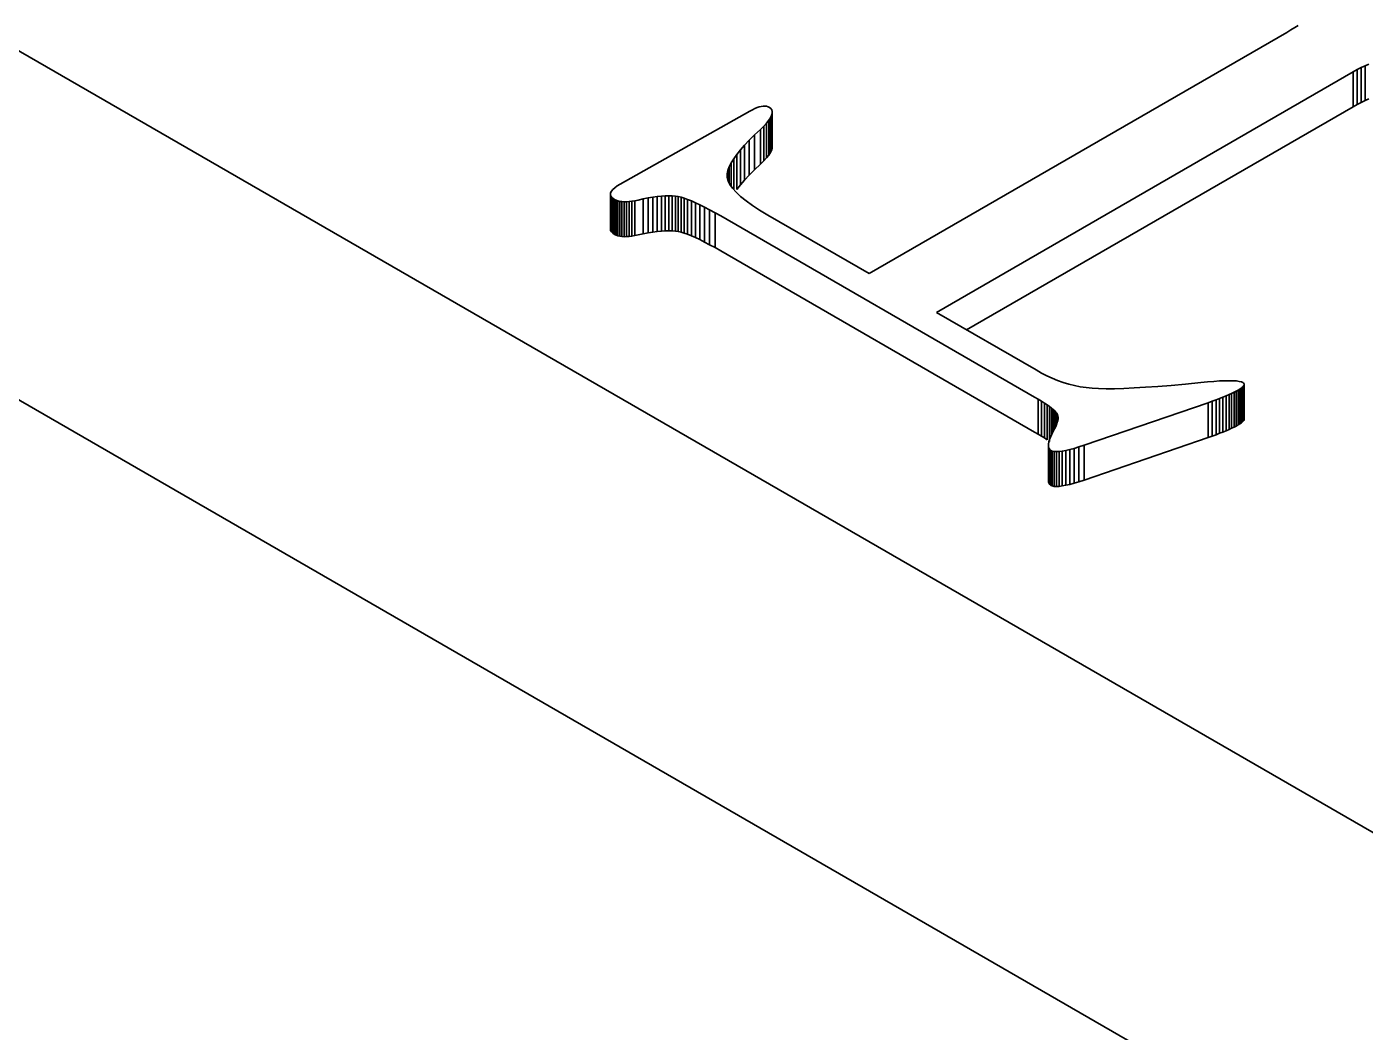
# Model space of a CAD drawing. Header units: millimetres. Extents: x -148 to 148, y -105 to 105.
# Drawn here: x 97.608 to 100.738, y 1.1 to 3.452 of the extents above; entities that cross this region are included whole.
import ezdxf

# ---------------------------------------------------------------- set-up
doc = ezdxf.new("R2010")
doc.units = ezdxf.units.MM
doc.layers.add('粗实线层', color=7, linetype='Continuous', lineweight=35)

msp = doc.modelspace()

# ---------------------------------------------------------------- linework, layer by layer
at = {"layer": '粗实线层', "color": 7, "lineweight": 35, "ltscale": 0.29598}
msp.add_line((103.7919, -1.0022), (93.5389, 4.9173), dxfattribs=at)
at = {"layer": '粗实线层', "color": 7, "lineweight": 35, "ltscale": 0.236784}
msp.add_line((103.4737, -0.002), (95.2713, 4.7336), dxfattribs=at)
at = {"layer": '粗实线层', "color": 7, "lineweight": 35, "ltscale": 0.00028426}
msp.add_line((100.5544, 3.4387), (100.5642, 3.4445), dxfattribs=at)
at = {"layer": '粗实线层', "color": 7, "lineweight": 35, "ltscale": 0.000260487}
msp.add_line((100.5642, 3.4445), (100.573, 3.45), dxfattribs=at)
at = {"layer": '粗实线层', "color": 7, "lineweight": 35, "ltscale": 0.000238158}
msp.add_line((100.573, 3.45), (100.5809, 3.4553), dxfattribs=at)
at = {"layer": '粗实线层', "color": 7, "lineweight": 35, "ltscale": 0.028192}
msp.add_line((99.5778, 2.8749), (100.5544, 3.4387), dxfattribs=at)
at = {"layer": '粗实线层', "color": 7, "lineweight": 35, "ltscale": 0.000268772}
msp.add_line((100.7193, 3.352), (100.7099, 3.3468), dxfattribs=at)
at = {"layer": '粗实线层', "color": 7, "lineweight": 35, "ltscale": 0.000259322}
msp.add_line((100.7285, 3.3567), (100.7193, 3.352), dxfattribs=at)
at = {"layer": '粗实线层', "color": 7, "lineweight": 35, "ltscale": 0.002041}
for p, q in [((100.7193, 3.2703), (100.7193, 3.352)), ((100.7285, 3.2751), (100.7285, 3.3567)), ((100.7376, 3.2793), (100.7376, 3.361)), ((99.3379, 3.1451), (99.3379, 3.2268)), ((99.3431, 3.1516), (99.3431, 3.2333)), ((99.3471, 3.1576), (99.3471, 3.2392)), ((99.3498, 3.163), (99.3498, 3.2447)), ((99.3512, 3.1679), (99.3512, 3.2495)), ((99.31, 3.1176), (99.31, 3.1992)), ((99.3237, 3.1304), (99.3237, 3.2121)), ((99.3314, 3.1381), (99.3314, 3.2197)), ((99.2767, 3.0823), (99.2767, 3.1639)), ((99.2864, 3.0935), (99.2864, 3.1751)), ((99.2975, 3.1053), (99.2975, 3.1869)), ((98.9727, 2.9788), (98.9727, 3.0605)), ((98.9732, 2.9755), (98.9732, 3.0571)), ((98.975, 2.9722), (98.975, 3.0539)), ((98.9781, 2.9691), (98.9781, 3.0508)), ((98.9824, 2.9662), (98.9824, 3.0479)), ((98.986, 2.9644), (98.986, 3.0461)), ((98.99, 2.963), (98.99, 3.0447)), ((98.9945, 2.962), (98.9945, 3.0436)), ((98.9994, 2.9613), (98.9994, 3.043)), ((99.0046, 2.961), (99.0046, 3.0427)), ((99.0103, 2.9611), (99.0103, 3.0427)), ((99.0165, 2.9615), (99.0165, 3.0432)), ((99.023, 2.9624), (99.023, 3.044)), ((99.0496, 2.9678), (99.0496, 3.0494)), ((99.0611, 2.97), (99.0611, 3.0517)), ((99.0721, 2.9718), (99.0721, 3.0535)), ((99.0824, 2.9733), (99.0824, 3.0549)), ((99.0921, 2.9743), (99.0921, 3.0559)), ((99.1175, 2.9749), (99.1175, 3.0566)), ((99.1247, 2.9743), (99.1247, 3.056)), ((99.1312, 2.9733), (99.1312, 3.055)), ((99.1379, 2.9718), (99.1379, 3.0534)), ((99.1452, 2.9696), (99.1452, 3.0512)), ((99.1533, 2.9667), (99.1533, 3.0484)), ((99.1622, 2.9632), (99.1622, 3.0448)), ((99.1718, 2.959), (99.1718, 3.0406)), ((99.1821, 2.9541), (99.1821, 3.0357)), ((99.1931, 2.9485), (99.1931, 3.0302)), ((99.2049, 2.9423), (99.2049, 3.024)), ((99.2175, 2.9354), (99.2175, 3.0171)), ((100.4361, 2.5182), (100.4361, 2.5998)), ((100.4445, 2.523), (100.4445, 2.6046)), ((100.4477, 2.5252), (100.4477, 2.6068)), ((100.4504, 2.5273), (100.4504, 2.6089)), ((100.4524, 2.5292), (100.4524, 2.6109)), ((100.4539, 2.531), (100.4539, 2.6127)), ((99.9807, 2.4946), (99.9807, 2.5763)), ((99.9877, 2.4902), (99.9877, 2.5719)), ((99.9939, 2.4861), (99.9939, 2.5677)), ((100.3704, 2.4911), (100.3704, 2.5727)), ((100.38, 2.4945), (100.38, 2.5762)), ((100.389, 2.4979), (100.389, 2.5795)), ((100.3975, 2.5011), (100.3975, 2.5827)), ((100.4053, 2.5042), (100.4053, 2.5859)), ((100.4126, 2.5072), (100.4126, 2.5889)), ((100.4194, 2.5101), (100.4194, 2.5918)), ((100.4311, 2.5156), (100.4311, 2.5972)), ((99.9995, 2.4822), (99.9995, 2.5638)), ((100.0803, 2.3914), (100.0803, 2.4731)), ((99.9985, 2.3836), (99.9985, 2.4653)), ((100.0026, 2.3794), (100.0026, 2.461)), ((100.0061, 2.3779), (100.0061, 2.4596)), ((100.0159, 2.3768), (100.0159, 2.4585)), ((100.0223, 2.3771), (100.0223, 2.4588)), ((100.0296, 2.378), (100.0296, 2.4597)), ((100.0378, 2.3795), (100.0378, 2.4612)), ((100.0572, 2.3843), (100.0572, 2.4659)), ((100.0683, 2.3876), (100.0683, 2.4692))]:
    msp.add_line(p, q, dxfattribs=at)
at = {"layer": '粗实线层', "color": 7, "lineweight": 35, "ltscale": 0.000249836}
for p, q in [((100.7376, 3.361), (100.7285, 3.3567)), ((100.7376, 3.2793), (100.7285, 3.2751))]:
    msp.add_line(p, q, dxfattribs=at)
at = {"layer": '粗实线层', "color": 7, "lineweight": 35, "ltscale": 0.000241385}
msp.add_line((100.7464, 3.3647), (100.7376, 3.361), dxfattribs=at)
at = {"layer": '粗实线层', "color": 7, "lineweight": 35, "ltscale": 0.028137}
msp.add_line((100.7099, 3.3468), (99.7352, 2.784), dxfattribs=at)
at = {"layer": '粗实线层', "color": 7, "lineweight": 35, "ltscale": 0.002042}
for p, q in [((100.7099, 3.2651), (100.7099, 3.3468)), ((99.3514, 3.1722), (99.3514, 3.2539)), ((99.2682, 3.0716), (99.2682, 3.1532)), ((99.03, 2.9636), (99.03, 3.0452)), ((99.1012, 2.9749), (99.1012, 3.0566)), ((99.1096, 2.9751), (99.1096, 3.0568)), ((100.4406, 2.5206), (100.4406, 2.6023)), ((100.4547, 2.5327), (100.4547, 2.6144)), ((100.4549, 2.5343), (100.4549, 2.6159)), ((99.973, 2.4993), (99.973, 2.581)), ((100.4255, 2.5129), (100.4255, 2.5946)), ((99.9971, 2.3902), (99.9971, 2.4719)), ((99.9975, 2.3866), (99.9975, 2.4683)), ((100.0002, 2.3812), (100.0002, 2.4629)), ((100.0105, 2.3771), (100.0105, 2.4587)), ((100.047, 2.3816), (100.047, 2.4633))]:
    msp.add_line(p, q, dxfattribs=at)
at = {"layer": '粗实线层', "color": 7, "lineweight": 35, "ltscale": 0.000168846}
msp.add_line((99.299, 3.2548), (99.305, 3.258), dxfattribs=at)
at = {"layer": '粗实线层', "color": 7, "lineweight": 35, "ltscale": 0.00015594}
msp.add_line((99.305, 3.258), (99.3106, 3.2607), dxfattribs=at)
at = {"layer": '粗实线层', "color": 7, "lineweight": 35, "ltscale": 0.000143522}
msp.add_line((99.3106, 3.2607), (99.3159, 3.2629), dxfattribs=at)
at = {"layer": '粗实线层', "color": 7, "lineweight": 35, "ltscale": 0.000131971}
msp.add_line((99.3159, 3.2629), (99.3209, 3.2646), dxfattribs=at)
at = {"layer": '粗实线层', "color": 7, "lineweight": 35, "ltscale": 0.000120836}
msp.add_line((99.3209, 3.2646), (99.3256, 3.2657), dxfattribs=at)
at = {"layer": '粗实线层', "color": 7, "lineweight": 35, "ltscale": 0.000110918}
msp.add_line((99.3256, 3.2657), (99.33, 3.2663), dxfattribs=at)
at = {"layer": '粗实线层', "color": 7, "lineweight": 35, "ltscale": 0.000102641}
msp.add_line((99.33, 3.2663), (99.3341, 3.2664), dxfattribs=at)
at = {"layer": '粗实线层', "color": 7, "lineweight": 35, "ltscale": 9.52491e-05}
msp.add_line((99.3341, 3.2664), (99.3379, 3.266), dxfattribs=at)
at = {"layer": '粗实线层', "color": 7, "lineweight": 35, "ltscale": 9.06021e-05}
msp.add_line((99.3379, 3.266), (99.3414, 3.265), dxfattribs=at)
at = {"layer": '粗实线层', "color": 7, "lineweight": 35, "ltscale": 8.80567e-05}
msp.add_line((99.3414, 3.265), (99.3446, 3.2635), dxfattribs=at)
at = {"layer": '粗实线层', "color": 7, "lineweight": 35, "ltscale": 0.000110856}
msp.add_line((99.3446, 3.2635), (99.3481, 3.2609), dxfattribs=at)
at = {"layer": '粗实线层', "color": 7, "lineweight": 35, "ltscale": 9.90676e-05}
msp.add_line((99.3481, 3.2609), (99.3504, 3.2576), dxfattribs=at)
at = {"layer": '粗实线层', "color": 7, "lineweight": 35, "ltscale": 9.78304e-05}
msp.add_line((99.3504, 3.2576), (99.3514, 3.2539), dxfattribs=at)
at = {"layer": '粗实线层', "color": 7, "lineweight": 35, "ltscale": 0.026096}
msp.add_line((100.7099, 3.2651), (99.8059, 2.7432), dxfattribs=at)
at = {"layer": '粗实线层', "color": 7, "lineweight": 35, "ltscale": 0.000268958}
msp.add_line((100.7193, 3.2703), (100.7099, 3.2651), dxfattribs=at)
at = {"layer": '粗实线层', "color": 7, "lineweight": 35, "ltscale": 0.000259496}
msp.add_line((100.7285, 3.2751), (100.7193, 3.2703), dxfattribs=at)
at = {"layer": '粗实线层', "color": 7, "lineweight": 35, "ltscale": 0.000241237}
msp.add_line((100.7464, 3.2831), (100.7376, 3.2793), dxfattribs=at)
at = {"layer": '粗实线层', "color": 7, "lineweight": 35, "ltscale": 0.008704}
msp.add_line((98.9956, 3.084), (99.299, 3.2548), dxfattribs=at)
at = {"layer": '粗实线层', "color": 7, "lineweight": 35, "ltscale": 0.00023949}
for p, q in [((99.3379, 3.2268), (99.3314, 3.2197)), ((99.3379, 3.1451), (99.3314, 3.1381))]:
    msp.add_line(p, q, dxfattribs=at)
at = {"layer": '粗实线层', "color": 7, "lineweight": 35, "ltscale": 0.000208396}
msp.add_line((99.3431, 3.2333), (99.3379, 3.2268), dxfattribs=at)
at = {"layer": '粗实线层', "color": 7, "lineweight": 35, "ltscale": 0.000179438}
msp.add_line((99.3471, 3.2392), (99.3431, 3.2333), dxfattribs=at)
at = {"layer": '粗实线层', "color": 7, "lineweight": 35, "ltscale": 0.000151321}
for p, q in [((99.3498, 3.2447), (99.3471, 3.2392)), ((99.3498, 3.163), (99.3471, 3.1576))]:
    msp.add_line(p, q, dxfattribs=at)
at = {"layer": '粗实线层', "color": 7, "lineweight": 35, "ltscale": 0.00012708}
for p, q in [((99.3512, 3.2495), (99.3498, 3.2447)), ((99.3512, 3.1679), (99.3498, 3.163))]:
    msp.add_line(p, q, dxfattribs=at)
at = {"layer": '粗实线层', "color": 7, "lineweight": 35, "ltscale": 0.000108469}
msp.add_line((99.3514, 3.2539), (99.3512, 3.2495), dxfattribs=at)
at = {"layer": '粗实线层', "color": 7, "lineweight": 35, "ltscale": 0.000437252}
for p, q in [((99.31, 3.1992), (99.2975, 3.1869)), ((99.31, 3.1176), (99.2975, 3.1053))]:
    msp.add_line(p, q, dxfattribs=at)
at = {"layer": '粗实线层', "color": 7, "lineweight": 35, "ltscale": 0.000470686}
for p, q in [((99.3237, 3.2121), (99.31, 3.1992)), ((99.3237, 3.1304), (99.31, 3.1176))]:
    msp.add_line(p, q, dxfattribs=at)
at = {"layer": '粗实线层', "color": 7, "lineweight": 35, "ltscale": 0.000270824}
for p, q in [((99.3314, 3.2197), (99.3237, 3.2121)), ((99.3314, 3.1381), (99.3237, 3.1304))]:
    msp.add_line(p, q, dxfattribs=at)
at = {"layer": '粗实线层', "color": 7, "lineweight": 35, "ltscale": 0.000340003}
msp.add_line((99.2767, 3.1639), (99.2682, 3.1532), dxfattribs=at)
at = {"layer": '粗实线层', "color": 7, "lineweight": 35, "ltscale": 0.000372064}
for p, q in [((99.2864, 3.1751), (99.2767, 3.1639)), ((99.2864, 3.0935), (99.2767, 3.0823))]:
    msp.add_line(p, q, dxfattribs=at)
at = {"layer": '粗实线层', "color": 7, "lineweight": 35, "ltscale": 0.000404245}
for p, q in [((99.2975, 3.1869), (99.2864, 3.1751)), ((99.2975, 3.1053), (99.2864, 3.0935))]:
    msp.add_line(p, q, dxfattribs=at)
at = {"layer": '粗实线层', "color": 7, "lineweight": 35, "ltscale": 0.000108088}
msp.add_line((99.3514, 3.1722), (99.3512, 3.1679), dxfattribs=at)
at = {"layer": '粗实线层', "color": 7, "lineweight": 35, "ltscale": 0.000251976}
msp.add_line((99.2553, 3.1335), (99.2509, 3.1245), dxfattribs=at)
at = {"layer": '粗实线层', "color": 7, "lineweight": 35, "ltscale": 0.000279809}
msp.add_line((99.2611, 3.1431), (99.2553, 3.1335), dxfattribs=at)
at = {"layer": '粗实线层', "color": 7, "lineweight": 35, "ltscale": 0.001372}
msp.add_line((99.2553, 3.0787), (99.2553, 3.1335), dxfattribs=at)
at = {"layer": '粗实线层', "color": 7, "lineweight": 35, "ltscale": 0.00030945}
msp.add_line((99.2682, 3.1532), (99.2611, 3.1431), dxfattribs=at)
at = {"layer": '粗实线层', "color": 7, "lineweight": 35, "ltscale": 0.001797}
msp.add_line((99.2611, 3.0712), (99.2611, 3.1431), dxfattribs=at)
at = {"layer": '粗实线层', "color": 7, "lineweight": 35, "ltscale": 0.000208693}
msp.add_line((99.3431, 3.1516), (99.3379, 3.1451), dxfattribs=at)
at = {"layer": '粗实线层', "color": 7, "lineweight": 35, "ltscale": 0.000179121}
msp.add_line((99.3471, 3.1576), (99.3431, 3.1516), dxfattribs=at)
at = {"layer": '粗实线层', "color": 7, "lineweight": 35, "ltscale": 0.000203407}
msp.add_line((99.2477, 3.116), (99.2459, 3.1081), dxfattribs=at)
at = {"layer": '粗实线层', "color": 7, "lineweight": 35, "ltscale": 0.000204468}
msp.add_line((99.2459, 3.0999), (99.2459, 3.1081), dxfattribs=at)
at = {"layer": '粗实线层', "color": 7, "lineweight": 35, "ltscale": 0.000196466}
msp.add_line((99.2459, 3.1081), (99.2459, 3.1002), dxfattribs=at)
at = {"layer": '粗实线层', "color": 7, "lineweight": 35, "ltscale": 0.000212703}
msp.add_line((99.2459, 3.1002), (99.2479, 3.092), dxfattribs=at)
at = {"layer": '粗实线层', "color": 7, "lineweight": 35, "ltscale": 0.000226055}
msp.add_line((99.2509, 3.1245), (99.2477, 3.116), dxfattribs=at)
at = {"layer": '粗实线层', "color": 7, "lineweight": 35, "ltscale": 0.00058403}
msp.add_line((99.2477, 3.0927), (99.2477, 3.116), dxfattribs=at)
at = {"layer": '粗实线层', "color": 7, "lineweight": 35, "ltscale": 0.000966644}
msp.add_line((99.2509, 3.0858), (99.2509, 3.1245), dxfattribs=at)
at = {"layer": '粗实线层', "color": 7, "lineweight": 35, "ltscale": 0.000104434}
msp.add_line((98.9734, 3.064), (98.9753, 3.0677), dxfattribs=at)
at = {"layer": '粗实线层', "color": 7, "lineweight": 35, "ltscale": 0.000125134}
msp.add_line((98.9753, 3.0677), (98.9785, 3.0716), dxfattribs=at)
at = {"layer": '粗实线层', "color": 7, "lineweight": 35, "ltscale": 0.000149655}
msp.add_line((98.9785, 3.0716), (98.983, 3.0756), dxfattribs=at)
at = {"layer": '粗实线层', "color": 7, "lineweight": 35, "ltscale": 0.000176411}
msp.add_line((98.983, 3.0756), (98.9887, 3.0797), dxfattribs=at)
at = {"layer": '粗实线层', "color": 7, "lineweight": 35, "ltscale": 0.000204526}
msp.add_line((98.9887, 3.0797), (98.9956, 3.084), dxfattribs=at)
at = {"layer": '粗实线层', "color": 7, "lineweight": 35, "ltscale": 0.000240059}
msp.add_line((99.2479, 3.092), (99.2521, 3.0833), dxfattribs=at)
at = {"layer": '粗实线层', "color": 7, "lineweight": 35, "ltscale": 0.000275668}
msp.add_line((99.2521, 3.0833), (99.2584, 3.0743), dxfattribs=at)
at = {"layer": '粗实线层', "color": 7, "lineweight": 35, "ltscale": 0.000315843}
msp.add_line((99.2584, 3.0743), (99.2668, 3.0648), dxfattribs=at)
at = {"layer": '粗实线层', "color": 7, "lineweight": 35, "ltscale": 0.000340302}
msp.add_line((99.2767, 3.0823), (99.2682, 3.0716), dxfattribs=at)
at = {"layer": '粗实线层', "color": 7, "lineweight": 35, "ltscale": 9.02238e-05}
msp.add_line((98.9727, 3.0605), (98.9734, 3.064), dxfattribs=at)
at = {"layer": '粗实线层', "color": 7, "lineweight": 35, "ltscale": 8.57925e-05}
msp.add_line((98.9732, 3.0571), (98.9727, 3.0605), dxfattribs=at)
at = {"layer": '粗实线层', "color": 7, "lineweight": 35, "ltscale": 9.22218e-05}
msp.add_line((98.975, 3.0539), (98.9732, 3.0571), dxfattribs=at)
at = {"layer": '粗实线层', "color": 7, "lineweight": 35, "ltscale": 0.000108437}
for p, q in [((98.9781, 3.0508), (98.975, 3.0539)), ((98.9781, 2.9691), (98.975, 2.9722))]:
    msp.add_line(p, q, dxfattribs=at)
at = {"layer": '粗实线层', "color": 7, "lineweight": 35, "ltscale": 0.000129927}
for p, q in [((98.9824, 3.0479), (98.9781, 3.0508)), ((98.9824, 2.9662), (98.9781, 2.9691))]:
    msp.add_line(p, q, dxfattribs=at)
at = {"layer": '粗实线层', "color": 7, "lineweight": 35, "ltscale": 0.000101167}
for p, q in [((98.986, 3.0461), (98.9824, 3.0479)), ((98.986, 2.9644), (98.9824, 2.9662))]:
    msp.add_line(p, q, dxfattribs=at)
at = {"layer": '粗实线层', "color": 7, "lineweight": 35, "ltscale": 0.000106774}
for p, q in [((98.99, 3.0447), (98.986, 3.0461)), ((98.99, 2.963), (98.986, 2.9644))]:
    msp.add_line(p, q, dxfattribs=at)
at = {"layer": '粗实线层', "color": 7, "lineweight": 35, "ltscale": 0.00011437}
for p, q in [((98.9945, 3.0436), (98.99, 3.0447)), ((98.9945, 2.962), (98.99, 2.963))]:
    msp.add_line(p, q, dxfattribs=at)
at = {"layer": '粗实线层', "color": 7, "lineweight": 35, "ltscale": 0.000123219}
msp.add_line((98.9994, 3.043), (98.9945, 3.0436), dxfattribs=at)
at = {"layer": '粗实线层', "color": 7, "lineweight": 35, "ltscale": 0.000132187}
msp.add_line((99.0046, 3.0427), (98.9994, 3.043), dxfattribs=at)
at = {"layer": '粗实线层', "color": 7, "lineweight": 35, "ltscale": 0.000142682}
for p, q in [((99.0103, 3.0427), (99.0046, 3.0427)), ((99.0103, 2.9611), (99.0046, 2.961))]:
    msp.add_line(p, q, dxfattribs=at)
at = {"layer": '粗实线层', "color": 7, "lineweight": 35, "ltscale": 0.000153749}
for p, q in [((99.0165, 3.0432), (99.0103, 3.0427)), ((99.0165, 2.9615), (99.0103, 2.9611))]:
    msp.add_line(p, q, dxfattribs=at)
at = {"layer": '粗实线层', "color": 7, "lineweight": 35, "ltscale": 0.000164942}
for p, q in [((99.023, 3.044), (99.0165, 3.0432)), ((99.023, 2.9624), (99.0165, 2.9615))]:
    msp.add_line(p, q, dxfattribs=at)
at = {"layer": '粗实线层', "color": 7, "lineweight": 35, "ltscale": 0.000176541}
msp.add_line((99.03, 3.0452), (99.023, 3.044), dxfattribs=at)
at = {"layer": '粗实线层', "color": 7, "lineweight": 35, "ltscale": 0.000188314}
msp.add_line((99.0374, 3.0468), (99.03, 3.0452), dxfattribs=at)
at = {"layer": '粗实线层', "color": 7, "lineweight": 35, "ltscale": 0.00031223}
for p, q in [((99.0496, 3.0494), (99.0374, 3.0468)), ((99.0496, 2.9678), (99.0374, 2.9651))]:
    msp.add_line(p, q, dxfattribs=at)
at = {"layer": '粗实线层', "color": 7, "lineweight": 35, "ltscale": 0.000294916}
for p, q in [((99.0611, 3.0517), (99.0496, 3.0494)), ((99.0611, 2.97), (99.0496, 2.9678))]:
    msp.add_line(p, q, dxfattribs=at)
at = {"layer": '粗实线层', "color": 7, "lineweight": 35, "ltscale": 0.000277318}
for p, q in [((99.0721, 3.0535), (99.0611, 3.0517)), ((99.0721, 2.9718), (99.0611, 2.97))]:
    msp.add_line(p, q, dxfattribs=at)
at = {"layer": '粗实线层', "color": 7, "lineweight": 35, "ltscale": 0.000260733}
for p, q in [((99.0824, 3.0549), (99.0721, 3.0535)), ((99.0824, 2.9733), (99.0721, 2.9718))]:
    msp.add_line(p, q, dxfattribs=at)
at = {"layer": '粗实线层', "color": 7, "lineweight": 35, "ltscale": 0.000243957}
for p, q in [((99.0921, 3.0559), (99.0824, 3.0549)), ((99.0921, 2.9743), (99.0824, 2.9733))]:
    msp.add_line(p, q, dxfattribs=at)
at = {"layer": '粗实线层', "color": 7, "lineweight": 35, "ltscale": 0.000227132}
msp.add_line((99.1012, 3.0566), (99.0921, 3.0559), dxfattribs=at)
at = {"layer": '粗实线层', "color": 7, "lineweight": 35, "ltscale": 0.000211402}
for p, q in [((99.1096, 3.0568), (99.1012, 3.0566)), ((99.1096, 2.9751), (99.1012, 2.9749))]:
    msp.add_line(p, q, dxfattribs=at)
at = {"layer": '粗实线层', "color": 7, "lineweight": 35, "ltscale": 0.000195375}
msp.add_line((99.1175, 3.0566), (99.1096, 3.0568), dxfattribs=at)
at = {"layer": '粗实线层', "color": 7, "lineweight": 35, "ltscale": 0.000180667}
for p, q in [((99.1247, 3.056), (99.1175, 3.0566)), ((99.1247, 2.9743), (99.1175, 2.9749))]:
    msp.add_line(p, q, dxfattribs=at)
at = {"layer": '粗实线层', "color": 7, "lineweight": 35, "ltscale": 0.00016633}
for p, q in [((99.1312, 3.055), (99.1247, 3.056)), ((99.1312, 2.9733), (99.1247, 2.9743))]:
    msp.add_line(p, q, dxfattribs=at)
at = {"layer": '粗实线层', "color": 7, "lineweight": 35, "ltscale": 0.000169982}
for p, q in [((99.1379, 3.0534), (99.1312, 3.055)), ((99.1379, 2.9718), (99.1312, 2.9733))]:
    msp.add_line(p, q, dxfattribs=at)
at = {"layer": '粗实线层', "color": 7, "lineweight": 35, "ltscale": 0.000192264}
for p, q in [((99.1452, 3.0512), (99.1379, 3.0534)), ((99.1452, 2.9696), (99.1379, 2.9718))]:
    msp.add_line(p, q, dxfattribs=at)
at = {"layer": '粗实线层', "color": 7, "lineweight": 35, "ltscale": 0.000215009}
msp.add_line((99.1533, 3.0484), (99.1452, 3.0512), dxfattribs=at)
at = {"layer": '粗实线层', "color": 7, "lineweight": 35, "ltscale": 0.000238296}
msp.add_line((99.1622, 3.0448), (99.1533, 3.0484), dxfattribs=at)
at = {"layer": '粗实线层', "color": 7, "lineweight": 35, "ltscale": 0.000261678}
msp.add_line((99.1718, 3.0406), (99.1622, 3.0448), dxfattribs=at)
at = {"layer": '粗实线层', "color": 7, "lineweight": 35, "ltscale": 0.000285489}
msp.add_line((99.1821, 3.0357), (99.1718, 3.0406), dxfattribs=at)
at = {"layer": '粗实线层', "color": 7, "lineweight": 35, "ltscale": 0.000360326}
msp.add_line((99.2668, 3.0648), (99.2773, 3.055), dxfattribs=at)
at = {"layer": '粗实线层', "color": 7, "lineweight": 35, "ltscale": 0.000407202}
msp.add_line((99.2773, 3.055), (99.29, 3.0448), dxfattribs=at)
at = {"layer": '粗实线层', "color": 7, "lineweight": 35, "ltscale": 0.000455114}
msp.add_line((99.29, 3.0448), (99.3048, 3.0342), dxfattribs=at)
at = {"layer": '粗实线层', "color": 7, "lineweight": 35, "ltscale": 0.000309466}
for p, q in [((99.1931, 3.0302), (99.1821, 3.0357)), ((99.1931, 2.9485), (99.1821, 2.9541))]:
    msp.add_line(p, q, dxfattribs=at)
at = {"layer": '粗实线层', "color": 7, "lineweight": 35, "ltscale": 0.000333252}
for p, q in [((99.2049, 3.024), (99.1931, 3.0302)), ((99.2049, 2.9423), (99.1931, 2.9485))]:
    msp.add_line(p, q, dxfattribs=at)
at = {"layer": '粗实线层', "color": 7, "lineweight": 35, "ltscale": 0.000357999}
for p, q in [((99.2175, 3.0171), (99.2049, 3.024)), ((99.2175, 2.9354), (99.2049, 2.9423))]:
    msp.add_line(p, q, dxfattribs=at)
at = {"layer": '粗实线层', "color": 7, "lineweight": 35, "ltscale": 0.000381837}
msp.add_line((99.2308, 3.0095), (99.2175, 3.0171), dxfattribs=at)
at = {"layer": '粗实线层', "color": 7, "lineweight": 35, "ltscale": 0.021185}
for p, q in [((99.9646, 2.5859), (99.2308, 3.0095)), ((99.9646, 2.5042), (99.2308, 2.9279))]:
    msp.add_line(p, q, dxfattribs=at)
at = {"layer": '粗实线层', "color": 7, "lineweight": 35, "ltscale": 0.000504485}
msp.add_line((99.3048, 3.0342), (99.3217, 3.0232), dxfattribs=at)
at = {"layer": '粗实线层', "color": 7, "lineweight": 35, "ltscale": 0.000555036}
msp.add_line((99.3217, 3.0232), (99.3408, 3.0117), dxfattribs=at)
at = {"layer": '粗实线层', "color": 7, "lineweight": 35, "ltscale": 0.006843}
msp.add_line((99.3408, 3.0117), (99.5778, 2.8749), dxfattribs=at)
at = {"layer": '粗实线层', "color": 7, "lineweight": 35, "ltscale": 8.5416e-05}
msp.add_line((98.9732, 2.9755), (98.9727, 2.9788), dxfattribs=at)
at = {"layer": '粗实线层', "color": 7, "lineweight": 35, "ltscale": 9.2555e-05}
msp.add_line((98.975, 2.9722), (98.9732, 2.9755), dxfattribs=at)
at = {"layer": '粗实线层', "color": 7, "lineweight": 35, "ltscale": 0.000227106}
msp.add_line((99.1012, 2.9749), (99.0921, 2.9743), dxfattribs=at)
at = {"layer": '粗实线层', "color": 7, "lineweight": 35, "ltscale": 0.000195366}
msp.add_line((99.1175, 2.9749), (99.1096, 2.9751), dxfattribs=at)
at = {"layer": '粗实线层', "color": 7, "lineweight": 35, "ltscale": 0.000123167}
msp.add_line((98.9994, 2.9613), (98.9945, 2.962), dxfattribs=at)
at = {"layer": '粗实线层', "color": 7, "lineweight": 35, "ltscale": 0.000132209}
msp.add_line((99.0046, 2.961), (98.9994, 2.9613), dxfattribs=at)
at = {"layer": '粗实线层', "color": 7, "lineweight": 35, "ltscale": 0.000176477}
msp.add_line((99.03, 2.9636), (99.023, 2.9624), dxfattribs=at)
at = {"layer": '粗实线层', "color": 7, "lineweight": 35, "ltscale": 0.000188393}
msp.add_line((99.0374, 2.9651), (99.03, 2.9636), dxfattribs=at)
at = {"layer": '粗实线层', "color": 7, "lineweight": 35, "ltscale": 0.000214881}
msp.add_line((99.1533, 2.9667), (99.1452, 2.9696), dxfattribs=at)
at = {"layer": '粗实线层', "color": 7, "lineweight": 35, "ltscale": 0.000238438}
msp.add_line((99.1622, 2.9632), (99.1533, 2.9667), dxfattribs=at)
at = {"layer": '粗实线层', "color": 7, "lineweight": 35, "ltscale": 0.000261525}
msp.add_line((99.1718, 2.959), (99.1622, 2.9632), dxfattribs=at)
at = {"layer": '粗实线层', "color": 7, "lineweight": 35, "ltscale": 0.000285652}
msp.add_line((99.1821, 2.9541), (99.1718, 2.959), dxfattribs=at)
at = {"layer": '粗实线层', "color": 7, "lineweight": 35, "ltscale": 0.000381648}
msp.add_line((99.2308, 2.9279), (99.2175, 2.9354), dxfattribs=at)
at = {"layer": '粗实线层', "color": 7, "lineweight": 35, "ltscale": 0.006733}
msp.add_line((99.7352, 2.784), (99.9684, 2.6494), dxfattribs=at)
at = {"layer": '粗实线层', "color": 7, "lineweight": 35, "ltscale": 0.000354026}
msp.add_line((99.9684, 2.6494), (99.9807, 2.6422), dxfattribs=at)
at = {"layer": '粗实线层', "color": 7, "lineweight": 35, "ltscale": 0.000350469}
msp.add_line((99.9807, 2.6422), (99.9931, 2.6357), dxfattribs=at)
at = {"layer": '粗实线层', "color": 7, "lineweight": 35, "ltscale": 0.000347479}
msp.add_line((99.9931, 2.6357), (100.0057, 2.6299), dxfattribs=at)
at = {"layer": '粗实线层', "color": 7, "lineweight": 35, "ltscale": 0.000345622}
msp.add_line((100.0057, 2.6299), (100.0185, 2.6247), dxfattribs=at)
at = {"layer": '粗实线层', "color": 7, "lineweight": 35, "ltscale": 0.000344212}
msp.add_line((100.0185, 2.6247), (100.0315, 2.6201), dxfattribs=at)
at = {"layer": '粗实线层', "color": 7, "lineweight": 35, "ltscale": 0.00034419}
msp.add_line((100.0315, 2.6201), (100.0447, 2.6161), dxfattribs=at)
at = {"layer": '粗实线层', "color": 7, "lineweight": 35, "ltscale": 0.000344268}
msp.add_line((100.0447, 2.6161), (100.058, 2.6128), dxfattribs=at)
at = {"layer": '粗实线层', "color": 7, "lineweight": 35, "ltscale": 0.000345709}
msp.add_line((100.058, 2.6128), (100.0716, 2.6101), dxfattribs=at)
at = {"layer": '粗实线层', "color": 7, "lineweight": 35, "ltscale": 0.000347485}
msp.add_line((100.0716, 2.6101), (100.0853, 2.6081), dxfattribs=at)
at = {"layer": '粗实线层', "color": 7, "lineweight": 35, "ltscale": 0.000350084}
msp.add_line((100.0853, 2.6081), (100.0993, 2.6066), dxfattribs=at)
at = {"layer": '粗实线层', "color": 7, "lineweight": 35, "ltscale": 0.000379782}
msp.add_line((100.0993, 2.6066), (100.1144, 2.6058), dxfattribs=at)
at = {"layer": '粗实线层', "color": 7, "lineweight": 35, "ltscale": 0.000436497}
msp.add_line((100.1144, 2.6058), (100.1319, 2.6054), dxfattribs=at)
at = {"layer": '粗实线层', "color": 7, "lineweight": 35, "ltscale": 0.000492866}
msp.add_line((100.1319, 2.6054), (100.1516, 2.6055), dxfattribs=at)
at = {"layer": '粗实线层', "color": 7, "lineweight": 35, "ltscale": 0.00055028}
msp.add_line((100.1516, 2.6055), (100.1736, 2.6061), dxfattribs=at)
at = {"layer": '粗实线层', "color": 7, "lineweight": 35, "ltscale": 0.000607124}
msp.add_line((100.1736, 2.6061), (100.1979, 2.6072), dxfattribs=at)
at = {"layer": '粗实线层', "color": 7, "lineweight": 35, "ltscale": 0.000664897}
msp.add_line((100.1979, 2.6072), (100.2244, 2.6088), dxfattribs=at)
at = {"layer": '粗实线层', "color": 7, "lineweight": 35, "ltscale": 0.000722407}
msp.add_line((100.2244, 2.6088), (100.2533, 2.6108), dxfattribs=at)
at = {"layer": '粗实线层', "color": 7, "lineweight": 35, "ltscale": 0.000779979}
msp.add_line((100.2533, 2.6108), (100.2844, 2.6133), dxfattribs=at)
at = {"layer": '粗实线层', "color": 7, "lineweight": 35, "ltscale": 0.000837618}
msp.add_line((100.2844, 2.6133), (100.3177, 2.6163), dxfattribs=at)
at = {"layer": '粗实线层', "color": 7, "lineweight": 35, "ltscale": 0.000895765}
msp.add_line((100.3177, 2.6163), (100.3534, 2.6198), dxfattribs=at)
at = {"layer": '粗实线层', "color": 7, "lineweight": 35, "ltscale": 0.000402086}
msp.add_line((100.3534, 2.6198), (100.3694, 2.6214), dxfattribs=at)
at = {"layer": '粗实线层', "color": 7, "lineweight": 35, "ltscale": 0.0003671}
msp.add_line((100.3694, 2.6214), (100.384, 2.6226), dxfattribs=at)
at = {"layer": '粗实线层', "color": 7, "lineweight": 35, "ltscale": 0.00033259}
msp.add_line((100.384, 2.6226), (100.3973, 2.6235), dxfattribs=at)
at = {"layer": '粗实线层', "color": 7, "lineweight": 35, "ltscale": 0.000297846}
msp.add_line((100.3973, 2.6235), (100.4092, 2.624), dxfattribs=at)
at = {"layer": '粗实线层', "color": 7, "lineweight": 35, "ltscale": 0.000263629}
msp.add_line((100.4092, 2.624), (100.4197, 2.6242), dxfattribs=at)
at = {"layer": '粗实线层', "color": 7, "lineweight": 35, "ltscale": 0.000229683}
msp.add_line((100.4197, 2.6242), (100.4289, 2.624), dxfattribs=at)
at = {"layer": '粗实线层', "color": 7, "lineweight": 35, "ltscale": 0.000195768}
msp.add_line((100.4289, 2.624), (100.4367, 2.6235), dxfattribs=at)
at = {"layer": '粗实线层', "color": 7, "lineweight": 35, "ltscale": 0.000141093}
for p, q in [((100.4361, 2.5998), (100.4311, 2.5972)), ((100.4361, 2.5182), (100.4311, 2.5156))]:
    msp.add_line(p, q, dxfattribs=at)
at = {"layer": '粗实线层', "color": 7, "lineweight": 35, "ltscale": 0.000127717}
msp.add_line((100.4406, 2.6023), (100.4361, 2.5998), dxfattribs=at)
at = {"layer": '粗实线层', "color": 7, "lineweight": 35, "ltscale": 0.00016282}
msp.add_line((100.4367, 2.6235), (100.4432, 2.6226), dxfattribs=at)
at = {"layer": '粗实线层', "color": 7, "lineweight": 35, "ltscale": 0.000112787}
msp.add_line((100.4445, 2.6046), (100.4406, 2.6023), dxfattribs=at)
at = {"layer": '粗实线层', "color": 7, "lineweight": 35, "ltscale": 0.000130644}
msp.add_line((100.4432, 2.6226), (100.4483, 2.6214), dxfattribs=at)
at = {"layer": '粗实线层', "color": 7, "lineweight": 35, "ltscale": 9.8609e-05}
for p, q in [((100.4477, 2.6068), (100.4445, 2.6046)), ((100.4477, 2.5252), (100.4445, 2.523))]:
    msp.add_line(p, q, dxfattribs=at)
at = {"layer": '粗实线层', "color": 7, "lineweight": 35, "ltscale": 8.42452e-05}
for p, q in [((100.4504, 2.6089), (100.4477, 2.6068)), ((100.4504, 2.5273), (100.4477, 2.5252))]:
    msp.add_line(p, q, dxfattribs=at)
at = {"layer": '粗实线层', "color": 7, "lineweight": 35, "ltscale": 0.000100681}
msp.add_line((100.4483, 2.6214), (100.452, 2.6198), dxfattribs=at)
at = {"layer": '粗实线层', "color": 7, "lineweight": 35, "ltscale": 7.06904e-05}
for p, q in [((100.4524, 2.6109), (100.4504, 2.6089)), ((100.4524, 2.5292), (100.4504, 2.5273))]:
    msp.add_line(p, q, dxfattribs=at)
at = {"layer": '粗实线层', "color": 7, "lineweight": 35, "ltscale": 4.94456e-05}
msp.add_line((100.452, 2.6198), (100.4536, 2.6186), dxfattribs=at)
at = {"layer": '粗实线层', "color": 7, "lineweight": 35, "ltscale": 5.7849e-05}
for p, q in [((100.4539, 2.6127), (100.4524, 2.6109)), ((100.4539, 2.531), (100.4524, 2.5292))]:
    msp.add_line(p, q, dxfattribs=at)
at = {"layer": '粗实线层', "color": 7, "lineweight": 35, "ltscale": 4.05884e-05}
msp.add_line((100.4536, 2.6186), (100.4546, 2.6173), dxfattribs=at)
at = {"layer": '粗实线层', "color": 7, "lineweight": 35, "ltscale": 4.72561e-05}
msp.add_line((100.4547, 2.6144), (100.4539, 2.6127), dxfattribs=at)
at = {"layer": '粗实线层', "color": 7, "lineweight": 35, "ltscale": 3.67361e-05}
msp.add_line((100.4546, 2.6173), (100.4549, 2.6159), dxfattribs=at)
at = {"layer": '粗实线层', "color": 7, "lineweight": 35, "ltscale": 3.93284e-05}
for p, q in [((100.4549, 2.6159), (100.4547, 2.6144)), ((100.4549, 2.5343), (100.4547, 2.5327))]:
    msp.add_line(p, q, dxfattribs=at)
at = {"layer": '粗实线层', "color": 7, "lineweight": 35, "ltscale": 0.000242599}
msp.add_line((99.973, 2.581), (99.9646, 2.5859), dxfattribs=at)
at = {"layer": '粗实线层', "color": 7, "lineweight": 35, "ltscale": 0.000224596}
msp.add_line((99.9807, 2.5763), (99.973, 2.581), dxfattribs=at)
at = {"layer": '粗实线层', "color": 7, "lineweight": 35, "ltscale": 0.000206265}
for p, q in [((99.9877, 2.5719), (99.9807, 2.5763)), ((99.9877, 2.4902), (99.9807, 2.4946))]:
    msp.add_line(p, q, dxfattribs=at)
at = {"layer": '粗实线层', "color": 7, "lineweight": 35, "ltscale": 0.000187691}
for p, q in [((99.9939, 2.5677), (99.9877, 2.5719)), ((99.9939, 2.4861), (99.9877, 2.4902))]:
    msp.add_line(p, q, dxfattribs=at)
at = {"layer": '粗实线层', "color": 7, "lineweight": 35, "ltscale": 0.000170069}
msp.add_line((99.9995, 2.5638), (99.9939, 2.5677), dxfattribs=at)
at = {"layer": '粗实线层', "color": 7, "lineweight": 35, "ltscale": 0.007669}
for p, q in [((100.3704, 2.5727), (100.0803, 2.4731)), ((100.3704, 2.4911), (100.0803, 2.3914))]:
    msp.add_line(p, q, dxfattribs=at)
at = {"layer": '粗实线层', "color": 7, "lineweight": 35, "ltscale": 0.000254604}
for p, q in [((100.38, 2.5762), (100.3704, 2.5727)), ((100.38, 2.4945), (100.3704, 2.4911))]:
    msp.add_line(p, q, dxfattribs=at)
at = {"layer": '粗实线层', "color": 7, "lineweight": 35, "ltscale": 0.000240072}
for p, q in [((100.389, 2.5795), (100.38, 2.5762)), ((100.389, 2.4979), (100.38, 2.4945))]:
    msp.add_line(p, q, dxfattribs=at)
at = {"layer": '粗实线层', "color": 7, "lineweight": 35, "ltscale": 0.000225923}
for p, q in [((100.3975, 2.5827), (100.389, 2.5795)), ((100.3975, 2.5011), (100.389, 2.4979))]:
    msp.add_line(p, q, dxfattribs=at)
at = {"layer": '粗实线层', "color": 7, "lineweight": 35, "ltscale": 0.000211663}
for p, q in [((100.4053, 2.5859), (100.3975, 2.5827)), ((100.4053, 2.5042), (100.3975, 2.5011))]:
    msp.add_line(p, q, dxfattribs=at)
at = {"layer": '粗实线层', "color": 7, "lineweight": 35, "ltscale": 0.000197367}
for p, q in [((100.4126, 2.5889), (100.4053, 2.5859)), ((100.4126, 2.5072), (100.4053, 2.5042))]:
    msp.add_line(p, q, dxfattribs=at)
at = {"layer": '粗实线层', "color": 7, "lineweight": 35, "ltscale": 0.000183528}
for p, q in [((100.4194, 2.5918), (100.4126, 2.5889)), ((100.4194, 2.5101), (100.4126, 2.5072))]:
    msp.add_line(p, q, dxfattribs=at)
at = {"layer": '粗实线层', "color": 7, "lineweight": 35, "ltscale": 0.00016884}
msp.add_line((100.4255, 2.5946), (100.4194, 2.5918), dxfattribs=at)
at = {"layer": '粗实线层', "color": 7, "lineweight": 35, "ltscale": 0.000155101}
msp.add_line((100.4311, 2.5972), (100.4255, 2.5946), dxfattribs=at)
at = {"layer": '粗实线层', "color": 7, "lineweight": 35, "ltscale": 0.000152054}
msp.add_line((100.0044, 2.5602), (99.9995, 2.5638), dxfattribs=at)
at = {"layer": '粗实线层', "color": 7, "lineweight": 35, "ltscale": 0.00156}
msp.add_line((100.0044, 2.4978), (100.0044, 2.5602), dxfattribs=at)
at = {"layer": '粗实线层', "color": 7, "lineweight": 35, "ltscale": 0.000134469}
msp.add_line((100.0085, 2.5568), (100.0044, 2.5602), dxfattribs=at)
at = {"layer": '粗实线层', "color": 7, "lineweight": 35, "ltscale": 0.001259}
msp.add_line((100.0085, 2.5064), (100.0085, 2.5568), dxfattribs=at)
at = {"layer": '粗实线层', "color": 7, "lineweight": 35, "ltscale": 0.000116935}
msp.add_line((100.012, 2.5536), (100.0085, 2.5568), dxfattribs=at)
at = {"layer": '粗实线层', "color": 7, "lineweight": 35, "ltscale": 0.00102}
msp.add_line((100.012, 2.5128), (100.012, 2.5536), dxfattribs=at)
at = {"layer": '粗实线层', "color": 7, "lineweight": 35, "ltscale": 9.98402e-05}
msp.add_line((100.0147, 2.5507), (100.012, 2.5536), dxfattribs=at)
at = {"layer": '粗实线层', "color": 7, "lineweight": 35, "ltscale": 0.000801468}
msp.add_line((100.0147, 2.5187), (100.0147, 2.5507), dxfattribs=at)
at = {"layer": '粗实线层', "color": 7, "lineweight": 35, "ltscale": 8.37098e-05}
msp.add_line((100.0168, 2.5481), (100.0147, 2.5507), dxfattribs=at)
at = {"layer": '粗实线层', "color": 7, "lineweight": 35, "ltscale": 0.000605011}
msp.add_line((100.0168, 2.5239), (100.0168, 2.5481), dxfattribs=at)
at = {"layer": '粗实线层', "color": 7, "lineweight": 35, "ltscale": 7.62949e-05}
msp.add_line((100.0182, 2.5454), (100.0168, 2.5481), dxfattribs=at)
at = {"layer": '粗实线层', "color": 7, "lineweight": 35, "ltscale": 0.000421524}
msp.add_line((100.0182, 2.5285), (100.0182, 2.5454), dxfattribs=at)
at = {"layer": '粗实线层', "color": 7, "lineweight": 35, "ltscale": 7.95115e-05}
msp.add_line((100.0192, 2.5424), (100.0182, 2.5454), dxfattribs=at)
at = {"layer": '粗实线层', "color": 7, "lineweight": 35, "ltscale": 0.000102178}
msp.add_line((100.0189, 2.5313), (100.0195, 2.5353), dxfattribs=at)
at = {"layer": '粗实线层', "color": 7, "lineweight": 35, "ltscale": 0.000234604}
msp.add_line((100.0192, 2.533), (100.0192, 2.5424), dxfattribs=at)
at = {"layer": '粗实线层', "color": 7, "lineweight": 35, "ltscale": 8.46003e-05}
msp.add_line((100.0196, 2.539), (100.0192, 2.5424), dxfattribs=at)
at = {"layer": '粗实线层', "color": 7, "lineweight": 35, "ltscale": 9.27254e-05}
msp.add_line((100.0195, 2.5353), (100.0196, 2.539), dxfattribs=at)
at = {"layer": '粗实线层', "color": 7, "lineweight": 35, "ltscale": 0.000242791}
msp.add_line((99.973, 2.4993), (99.9646, 2.5042), dxfattribs=at)
at = {"layer": '粗实线层', "color": 7, "lineweight": 35, "ltscale": 0.00019893}
msp.add_line((100.0048, 2.4988), (100.0083, 2.5059), dxfattribs=at)
at = {"layer": '粗实线层', "color": 7, "lineweight": 35, "ltscale": 0.000163732}
msp.add_line((100.0083, 2.5059), (100.0114, 2.5117), dxfattribs=at)
at = {"layer": '粗实线层', "color": 7, "lineweight": 35, "ltscale": 0.000150303}
msp.add_line((100.0114, 2.5117), (100.0141, 2.5171), dxfattribs=at)
at = {"layer": '粗实线层', "color": 7, "lineweight": 35, "ltscale": 0.000137448}
msp.add_line((100.0141, 2.5171), (100.0162, 2.5221), dxfattribs=at)
at = {"layer": '粗实线层', "color": 7, "lineweight": 35, "ltscale": 0.000124617}
msp.add_line((100.0162, 2.5221), (100.0178, 2.5269), dxfattribs=at)
at = {"layer": '粗实线层', "color": 7, "lineweight": 35, "ltscale": 0.000113338}
msp.add_line((100.0178, 2.5269), (100.0189, 2.5313), dxfattribs=at)
at = {"layer": '粗实线层', "color": 7, "lineweight": 35, "ltscale": 0.000168683}
msp.add_line((100.4255, 2.5129), (100.4194, 2.5101), dxfattribs=at)
at = {"layer": '粗实线层', "color": 7, "lineweight": 35, "ltscale": 0.000155266}
msp.add_line((100.4311, 2.5156), (100.4255, 2.5129), dxfattribs=at)
at = {"layer": '粗实线层', "color": 7, "lineweight": 35, "ltscale": 0.000127533}
msp.add_line((100.4406, 2.5206), (100.4361, 2.5182), dxfattribs=at)
at = {"layer": '粗实线层', "color": 7, "lineweight": 35, "ltscale": 0.000112985}
msp.add_line((100.4445, 2.523), (100.4406, 2.5206), dxfattribs=at)
at = {"layer": '粗实线层', "color": 7, "lineweight": 35, "ltscale": 4.69146e-05}
msp.add_line((100.4547, 2.5327), (100.4539, 2.531), dxfattribs=at)
at = {"layer": '粗实线层', "color": 7, "lineweight": 35, "ltscale": 0.000224398}
msp.add_line((99.9807, 2.4946), (99.973, 2.4993), dxfattribs=at)
at = {"layer": '粗实线层', "color": 7, "lineweight": 35, "ltscale": 0.000104701}
msp.add_line((99.9971, 2.4719), (99.9973, 2.4761), dxfattribs=at)
at = {"layer": '粗实线层', "color": 7, "lineweight": 35, "ltscale": 0.000121878}
msp.add_line((99.9973, 2.4761), (99.9982, 2.4809), dxfattribs=at)
at = {"layer": '粗实线层', "color": 7, "lineweight": 35, "ltscale": 0.000139591}
msp.add_line((99.9982, 2.4809), (99.9998, 2.4863), dxfattribs=at)
at = {"layer": '粗实线层', "color": 7, "lineweight": 35, "ltscale": 0.000158817}
msp.add_line((99.9998, 2.4863), (100.002, 2.4922), dxfattribs=at)
at = {"layer": '粗实线层', "color": 7, "lineweight": 35, "ltscale": 0.000178569}
msp.add_line((100.002, 2.4922), (100.0048, 2.4988), dxfattribs=at)
at = {"layer": '粗实线层', "color": 7, "lineweight": 35, "ltscale": 0.000316075}
for p, q in [((100.0803, 2.4731), (100.0683, 2.4692)), ((100.0803, 2.3914), (100.0683, 2.3876))]:
    msp.add_line(p, q, dxfattribs=at)
at = {"layer": '粗实线层', "color": 7, "lineweight": 35, "ltscale": 9.05715e-05}
for p, q in [((99.9975, 2.4683), (99.9971, 2.4719)), ((99.9975, 2.3866), (99.9971, 2.3902))]:
    msp.add_line(p, q, dxfattribs=at)
at = {"layer": '粗实线层', "color": 7, "lineweight": 35, "ltscale": 7.98612e-05}
msp.add_line((99.9985, 2.4653), (99.9975, 2.4683), dxfattribs=at)
at = {"layer": '粗实线层', "color": 7, "lineweight": 35, "ltscale": 7.36592e-05}
msp.add_line((100.0002, 2.4629), (99.9985, 2.4653), dxfattribs=at)
at = {"layer": '粗实线层', "color": 7, "lineweight": 35, "ltscale": 7.4175e-05}
msp.add_line((100.0026, 2.461), (100.0002, 2.4629), dxfattribs=at)
at = {"layer": '粗实线层', "color": 7, "lineweight": 35, "ltscale": 9.5074e-05}
for p, q in [((100.0061, 2.4596), (100.0026, 2.461)), ((100.0061, 2.3779), (100.0026, 2.3794))]:
    msp.add_line(p, q, dxfattribs=at)
at = {"layer": '粗实线层', "color": 7, "lineweight": 35, "ltscale": 0.000113419}
msp.add_line((100.0105, 2.4587), (100.0061, 2.4596), dxfattribs=at)
at = {"layer": '粗实线层', "color": 7, "lineweight": 35, "ltscale": 0.000135215}
msp.add_line((100.0159, 2.4585), (100.0105, 2.4587), dxfattribs=at)
at = {"layer": '粗实线层', "color": 7, "lineweight": 35, "ltscale": 0.000158875}
msp.add_line((100.0223, 2.4588), (100.0159, 2.4585), dxfattribs=at)
at = {"layer": '粗实线层', "color": 7, "lineweight": 35, "ltscale": 0.000184152}
msp.add_line((100.0296, 2.4597), (100.0223, 2.4588), dxfattribs=at)
at = {"layer": '粗实线层', "color": 7, "lineweight": 35, "ltscale": 0.000209358}
for p, q in [((100.0378, 2.4612), (100.0296, 2.4597)), ((100.0378, 2.3795), (100.0296, 2.378))]:
    msp.add_line(p, q, dxfattribs=at)
at = {"layer": '粗实线层', "color": 7, "lineweight": 35, "ltscale": 0.000235973}
msp.add_line((100.047, 2.4633), (100.0378, 2.4612), dxfattribs=at)
at = {"layer": '粗实线层', "color": 7, "lineweight": 35, "ltscale": 0.000262314}
msp.add_line((100.0572, 2.4659), (100.047, 2.4633), dxfattribs=at)
at = {"layer": '粗实线层', "color": 7, "lineweight": 35, "ltscale": 0.000289202}
for p, q in [((100.0683, 2.4692), (100.0572, 2.4659)), ((100.0683, 2.3876), (100.0572, 2.3843))]:
    msp.add_line(p, q, dxfattribs=at)
at = {"layer": '粗实线层', "color": 7, "lineweight": 35, "ltscale": 7.95005e-05}
msp.add_line((99.9985, 2.3836), (99.9975, 2.3866), dxfattribs=at)
at = {"layer": '粗实线层', "color": 7, "lineweight": 35, "ltscale": 7.39717e-05}
msp.add_line((100.0002, 2.3812), (99.9985, 2.3836), dxfattribs=at)
at = {"layer": '粗实线层', "color": 7, "lineweight": 35, "ltscale": 7.39402e-05}
msp.add_line((100.0026, 2.3794), (100.0002, 2.3812), dxfattribs=at)
at = {"layer": '粗实线层', "color": 7, "lineweight": 35, "ltscale": 0.000235888}
msp.add_line((100.047, 2.3816), (100.0378, 2.3795), dxfattribs=at)
at = {"layer": '粗实线层', "color": 7, "lineweight": 35, "ltscale": 0.000262412}
msp.add_line((100.0572, 2.3843), (100.047, 2.3816), dxfattribs=at)
at = {"layer": '粗实线层', "color": 7, "lineweight": 35, "ltscale": 0.000113492}
msp.add_line((100.0105, 2.3771), (100.0061, 2.3779), dxfattribs=at)
at = {"layer": '粗实线层', "color": 7, "lineweight": 35, "ltscale": 0.000135196}
msp.add_line((100.0159, 2.3768), (100.0105, 2.3771), dxfattribs=at)
at = {"layer": '粗实线层', "color": 7, "lineweight": 35, "ltscale": 0.000158893}
msp.add_line((100.0223, 2.3771), (100.0159, 2.3768), dxfattribs=at)
at = {"layer": '粗实线层', "color": 7, "lineweight": 35, "ltscale": 0.000184105}
msp.add_line((100.0296, 2.378), (100.0223, 2.3771), dxfattribs=at)

doc.saveas('drawing.dxf')
